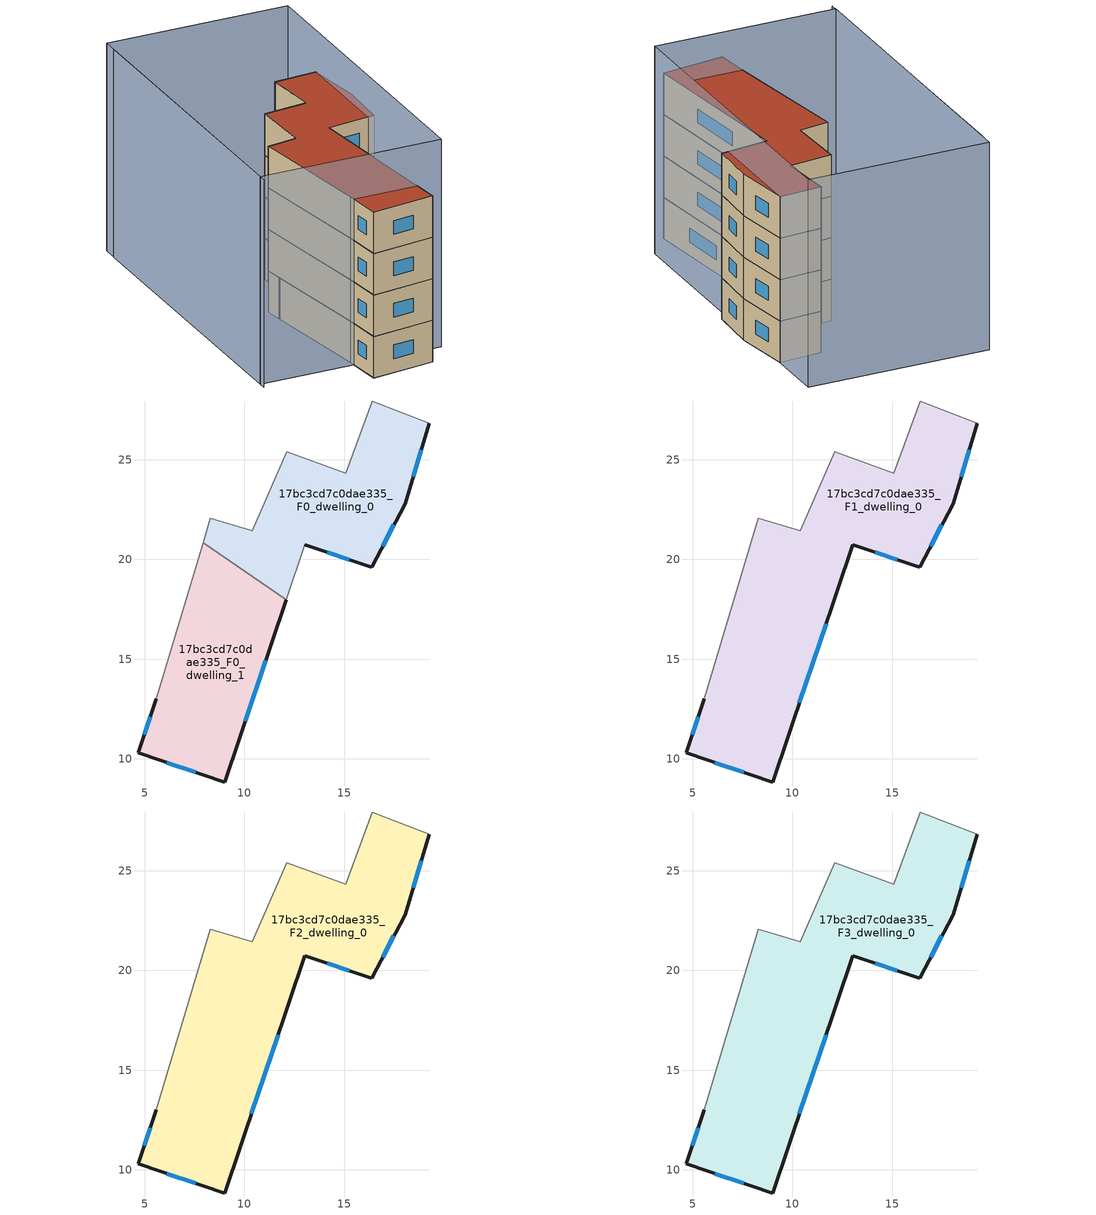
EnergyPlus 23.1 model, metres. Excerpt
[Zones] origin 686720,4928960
17bc3cd7c0dae335_F0_dwelling_0
 floor ground (EU_floor_Construction): 16.37,19.61 18.05,22.79 19.28,26.84 16.39,27.95 15.08,24.32 12.12,25.4 10.4,21.45 8.29,22.07 7.92,20.84 12.1,17.98 13.03,20.74 z0
 wall outside (EU_wall_Construction): 19.28,26.84 18.05,22.79 16.37,19.61 13.03,20.74 z0:3
 wall adiabatic (EU_wall_Construction): 13.03,20.74 12.1,17.98 / 7.92,20.84 8.29,22.07 10.4,21.45 12.12,25.4 15.08,24.32 16.39,27.95 19.28,26.84 z0:3
 wall to 17bc3cd7c0dae335_F0_dwelling_1 (EU_wall_Construction): 12.1,17.98 7.92,20.84 z0:3
 window (EU_Window_Construction): 18.87,25.49 18.46,24.14 / 17.49,21.73 16.93,20.67 / 15.26,19.98 14.15,20.36 z1:2
17bc3cd7c0dae335_F0_dwelling_1
 floor ground (EU_floor_Construction): 9.01,8.84 12.1,17.98 7.92,20.84 5.57,13.01 4.66,10.3 z0
 wall outside (EU_wall_Construction): 12.1,17.98 9.01,8.84 4.66,10.3 5.57,13.01 z0:3
 wall adiabatic (EU_wall_Construction): 5.57,13.01 7.92,20.84 z0:3
 window (EU_Window_Construction): 11.07,14.94 10.04,11.89 / 7.56,9.33 6.11,9.82 / 4.97,11.21 5.27,12.11 z1:2
17bc3cd7c0dae335_F1_dwelling_0
 floor to 17bc3cd7c0dae335_F0_dwelling_0 (EU_floor_Construction): 16.37,19.61 18.05,22.79 19.28,26.84 16.39,27.95 15.08,24.32 12.12,25.4 10.4,21.45 8.29,22.07 7.92,20.84 12.1,17.98 13.03,20.74 z3
 floor to 17bc3cd7c0dae335_F0_dwelling_1 (EU_floor_Construction): 9.01,8.84 12.1,17.98 7.92,20.84 5.57,13.01 4.66,10.3 z3
 wall outside (EU_wall_Construction): 19.28,26.84 18.05,22.79 16.37,19.61 13.03,20.74 9.01,8.84 4.66,10.3 5.57,13.01 z3:6
 wall adiabatic (EU_wall_Construction): 5.57,13.01 8.29,22.07 10.4,21.45 12.12,25.4 15.08,24.32 16.39,27.95 19.28,26.84 z3:6
 window (EU_Window_Construction): 18.87,25.49 18.46,24.14 / 17.49,21.73 16.93,20.67 / 15.26,19.98 14.15,20.36 / 11.69,16.77 10.35,12.81 / 7.56,9.33 6.11,9.82 / 4.97,11.21 5.27,12.11 z4:5
17bc3cd7c0dae335_F2_dwelling_0
 floor to 17bc3cd7c0dae335_F1_dwelling_0 (EU_floor_Construction): 9.01,8.84 13.03,20.74 16.37,19.61 18.05,22.79 19.28,26.84 16.39,27.95 15.08,24.32 12.12,25.4 10.4,21.45 8.29,22.07 5.57,13.01 4.66,10.3 z6
 wall outside (EU_wall_Construction): 19.28,26.84 18.05,22.79 16.37,19.61 13.03,20.74 9.01,8.84 4.66,10.3 5.57,13.01 z6:9
 wall adiabatic (EU_wall_Construction): 5.57,13.01 8.29,22.07 10.4,21.45 12.12,25.4 15.08,24.32 16.39,27.95 19.28,26.84 z6:9
 window (EU_Window_Construction): 18.87,25.49 18.46,24.14 / 17.49,21.73 16.93,20.67 / 15.26,19.98 14.15,20.36 / 11.69,16.77 10.35,12.81 / 7.56,9.33 6.11,9.82 / 4.97,11.21 5.27,12.11 z7:8
17bc3cd7c0dae335_F3_dwelling_0
 floor to 17bc3cd7c0dae335_F2_dwelling_0 (EU_floor_Construction): 9.01,8.84 13.03,20.74 16.37,19.61 18.05,22.79 19.28,26.84 16.39,27.95 15.08,24.32 12.12,25.4 10.4,21.45 8.29,22.07 5.57,13.01 4.66,10.3 z9
 wall outside (EU_wall_Construction): 19.28,26.84 18.05,22.79 16.37,19.61 13.03,20.74 9.01,8.84 4.66,10.3 5.57,13.01 z9:12
 wall adiabatic (EU_wall_Construction): 5.57,13.01 8.29,22.07 10.4,21.45 12.12,25.4 15.08,24.32 16.39,27.95 19.28,26.84 z9:12
 window (EU_Window_Construction): 18.87,25.49 18.46,24.14 / 17.49,21.73 16.93,20.67 / 15.26,19.98 14.15,20.36 / 11.69,16.77 10.35,12.81 / 7.56,9.33 6.11,9.82 / 4.97,11.21 5.27,12.11 z10:11
 roof outside (EU_roof_Construction): 19.28,26.84 18.05,22.79 16.37,19.61 13.03,20.74 9.01,8.84 4.66,10.3 5.57,13.01 8.29,22.07 10.4,21.45 12.12,25.4 15.08,24.32 16.39,27.95 z12
shading: 8.69,35.3 -0.93,15.09 / -0.71,15.56 9.15,36.26 / 9.15,36.26 21.06,30.58 / 21.06,30.58 11.2,9.88 / 11.2,9.88 -0.71,15.56 z0:15
[Building]
EU S2 Campaign: North Axis=0; Terrain=City; Solar Distribution=FullExterior
[Site:Location]
Bologna: Latitude=44.5; Longitude=11.25; Time Zone=1; Elevation=37
[SizingPeriod:WeatherFileDays]
AnnualSizingPeriod: Begin Month=1; Begin Day of Month=1; End Month=12; End Day of Month=31; Day of Week for Start Day=Monday; Use Weather File Daylight Saving Period=No; Use Weather File Rain and Snow Indicators=No
[MATERIAL]
EU_InternalMass_Material: Roughness=MediumRough; Thickness=0.1; Conductivity=1; Density=1800; Specific Heat=900; Thermal Absorptance=0.9; Solar Absorptance=0.7; Visible Absorptance=0.7
[MATERIAL:NOMASS] Roughness=MediumRough; Thermal Absorptance=0.9; Solar Absorptance=0.7; Visible Absorptance=0.7
Name | Thermal Resistance
EU_wall_NoMass | 0.937881
EU_roof_NoMass | 0.548572
EU_floor_NoMass | 0.71348
[WINDOWMATERIAL:SIMPLEGLAZINGSYSTEM]
EU_Window_SimpleGlazing: UFactor=4.25633; Solar Heat Gain Coefficient=0.85; Visible Transmittance=0.85
[CONSTRUCTION]
EU_wall_Construction: EU_wall_NoMass
EU_roof_Construction: EU_roof_NoMass
EU_floor_Construction: EU_floor_NoMass
EU_InternalMass_Construction: EU_InternalMass_Material
EU_Window_Construction: EU_Window_SimpleGlazing
[ZONE] Type=1; Multiplier=1; Ceiling Height=autocalculate; Floor Area=autocalculate; Part of Total Floor Area=Yes
Name | Volume
17bc3cd7c0dae335_F0_dwelling_0 | 145.325
17bc3cd7c0dae335_F1_dwelling_0 | 290.647
17bc3cd7c0dae335_F2_dwelling_0; 17bc3cd7c0dae335_F3_dwelling_0 | 290.648
17bc3cd7c0dae335_F0_dwelling_1 | 145.324
[INTERNALMASS] Construction=EU_InternalMass_Construction
Name | Zone or ZoneList | Surface Area
17bc3cd7c0dae335_F0_dwelling_0_EU_InternalMass | 17bc3cd7c0dae335_F0_dwelling_0 | 48.4417
17bc3cd7c0dae335_F0_dwelling_1_EU_InternalMass | 17bc3cd7c0dae335_F0_dwelling_1 | 48.4413
17bc3cd7c0dae335_F1_dwelling_0_EU_InternalMass | 17bc3cd7c0dae335_F1_dwelling_0 | 96.8828
17bc3cd7c0dae335_F2_dwelling_0_EU_InternalMass | 17bc3cd7c0dae335_F2_dwelling_0 | 96.8828
17bc3cd7c0dae335_F3_dwelling_0_EU_InternalMass | 17bc3cd7c0dae335_F3_dwelling_0 | 96.8828
[OTHEREQUIPMENT] Fuel Type=Electricity; Design Level Calculation Method=Watts/Area; Power per Zone Floor Area=1; Fraction Latent=0; Fraction Radiant=0; Fraction Lost=0; Carbon Dioxide Generation Rate=0; EndUse Subcategory=EU_Step8_InternalGains
Name | Zone or ZoneList or Space or SpaceList | Schedule
EU_Step8_InternalGain_17bc3cd7c0dae335_F0_dwelling_0_f000 | 17bc3cd7c0dae335_F0_dwelling_0 | EU_Step8_GainSchedule_17bc3cd7c0dae335_F0_dwelling_0_f000
EU_Step8_InternalGain_17bc3cd7c0dae335_F0_dwelling_1_f000 | 17bc3cd7c0dae335_F0_dwelling_1 | EU_Step8_GainSchedule_17bc3cd7c0dae335_F0_dwelling_1_f000
EU_Step8_InternalGain_17bc3cd7c0dae335_F1_dwelling_0_f000 | 17bc3cd7c0dae335_F1_dwelling_0 | EU_Step8_GainSchedule_17bc3cd7c0dae335_F1_dwelling_0_f000
EU_Step8_InternalGain_17bc3cd7c0dae335_F2_dwelling_0_f000 | 17bc3cd7c0dae335_F2_dwelling_0 | EU_Step8_GainSchedule_17bc3cd7c0dae335_F2_dwelling_0_f000
EU_Step8_InternalGain_17bc3cd7c0dae335_F3_dwelling_0_f000 | 17bc3cd7c0dae335_F3_dwelling_0 | EU_Step8_GainSchedule_17bc3cd7c0dae335_F3_dwelling_0_f000
[ZONEVENTILATION:DESIGNFLOWRATE] Schedule=EU_AlwaysOn; Design Flow Rate Calculation Method=AirChanges/Hour; Air Changes per Hour=0.687892; Ventilation Type=Natural; Fan Pressure Rise=0; Fan Total Efficiency=1; Constant Term Coefficient=1; Temperature Term Coefficient=0; Velocity Term Coefficient=0; Velocity Squared Term Coefficient=0; Minimum Indoor Temperature=-100; Maximum Indoor Temperature=100; Delta Temperature=-100; Minimum Outdoor Temperature=-100; Maximum Outdoor Temperature=100; Maximum Wind Speed=40
Name | Zone or ZoneList or Space or SpaceList
EU_ConstantAir_17bc3cd7c0dae335_F0_dwelling_0 | 17bc3cd7c0dae335_F0_dwelling_0
EU_ConstantAir_17bc3cd7c0dae335_F0_dwelling_1 | 17bc3cd7c0dae335_F0_dwelling_1
EU_ConstantAir_17bc3cd7c0dae335_F1_dwelling_0 | 17bc3cd7c0dae335_F1_dwelling_0
EU_ConstantAir_17bc3cd7c0dae335_F2_dwelling_0 | 17bc3cd7c0dae335_F2_dwelling_0
EU_ConstantAir_17bc3cd7c0dae335_F3_dwelling_0 | 17bc3cd7c0dae335_F3_dwelling_0
[HVACTEMPLATE:THERMOSTAT] Constant Heating Setpoint=20; Constant Cooling Setpoint=50
EU_HeatOnly_17bc3cd7c0dae335_F0_dwelling_0; EU_HeatOnly_17bc3cd7c0dae335_F0_dwelling_1; EU_HeatOnly_17bc3cd7c0dae335_F1_dwelling_0; EU_HeatOnly_17bc3cd7c0dae335_F2_dwelling_0; EU_HeatOnly_17bc3cd7c0dae335_F3_dwelling_0
[HVACTEMPLATE:ZONE:IDEALLOADSAIRSYSTEM] System Availability Schedule=EU_AlwaysOn; Maximum Heating Supply Air Temperature=50; Minimum Cooling Supply Air Temperature=13; Maximum Heating Supply Air Humidity Ratio=0.0156; Minimum Cooling Supply Air Humidity Ratio=0.0077; Heating Limit=NoLimit; Cooling Limit=NoLimit; Heating Availability Schedule=EU_AlwaysOn; Cooling Availability Schedule=EU_CoolingOff; Dehumidification Control Type=ConstantSensibleHeatRatio; Cooling Sensible Heat Ratio=0.7; Dehumidification Setpoint=60; Humidification Control Type=None; Humidification Setpoint=30; Outdoor Air Method=None; Outdoor Air Flow Rate per Person=0.00944; Outdoor Air Flow Rate per Zone Floor Area=0; Outdoor Air Flow Rate per Zone=0; Demand Controlled Ventilation Type=None; Outdoor Air Economizer Type=NoEconomizer; Heat Recovery Type=None; Sensible Heat Recovery Effectiveness=0.7; Latent Heat Recovery Effectiveness=0.65
Name | Template Thermostat
17bc3cd7c0dae335_F0_dwelling_0 | EU_HeatOnly_17bc3cd7c0dae335_F0_dwelling_0
17bc3cd7c0dae335_F0_dwelling_1 | EU_HeatOnly_17bc3cd7c0dae335_F0_dwelling_1
17bc3cd7c0dae335_F1_dwelling_0 | EU_HeatOnly_17bc3cd7c0dae335_F1_dwelling_0
17bc3cd7c0dae335_F2_dwelling_0 | EU_HeatOnly_17bc3cd7c0dae335_F2_dwelling_0
17bc3cd7c0dae335_F3_dwelling_0 | EU_HeatOnly_17bc3cd7c0dae335_F3_dwelling_0
[SIZING:ZONE] Zone Cooling Design Supply Air Temperature Input Method=SupplyAirTemperature; Zone Cooling Design Supply Air Temperature=13; Zone Heating Design Supply Air Temperature Input Method=SupplyAirTemperature; Zone Heating Design Supply Air Temperature=50; Zone Cooling Design Supply Air Humidity Ratio=0.008; Zone Heating Design Supply Air Humidity Ratio=0.008; Cooling Design Air Flow Method=DesignDay; Cooling Design Air Flow Rate=0; Cooling Minimum Air Flow per Zone Floor Area=0.000762; Cooling Minimum Air Flow=0; Cooling Minimum Air Flow Fraction=0.2; Heating Design Air Flow Method=DesignDay; Heating Design Air Flow Rate=0; Heating Maximum Air Flow per Zone Floor Area=0.002032; Heating Maximum Air Flow=0.141576; Heating Maximum Air Flow Fraction=0.3; Account for Dedicated Outdoor Air System=No; Dedicated Outdoor Air System Control Strategy=NeutralSupplyAir; Dedicated Outdoor Air Low Setpoint Temperature for Design=autosize; Dedicated Outdoor Air High Setpoint Temperature for Design=autosize; Zone Load Sizing Method=Sensible Load Only No Latent Load; Zone Latent Cooling Design Supply Air Humidity Ratio Input Method=HumidityRatioDifference; Zone Cooling Design Supply Air Humidity Ratio Difference=0.005; Zone Latent Heating Design Supply Air Humidity Ratio Input Method=HumidityRatioDifference; Zone Humidification Design Supply Air Humidity Ratio Difference=0.005
17bc3cd7c0dae335_F0_dwelling_0; 17bc3cd7c0dae335_F0_dwelling_1; 17bc3cd7c0dae335_F1_dwelling_0; 17bc3cd7c0dae335_F2_dwelling_0; 17bc3cd7c0dae335_F3_dwelling_0
[SCHEDULE:CONSTANT]
Name | Hourly Value
EU_AlwaysOn | 1
EU_CoolingOff | 0
[SCHEDULE:FILE] Column Number=1; Rows to Skip at Top=0; Number of Hours of Data=8760; Column Separator=Comma; Interpolate to Timestep=No; Minutes per Item=60; Adjust Schedule for Daylight Savings=Yes
Name | File
EU_Step8_GainSchedule_17bc3cd7c0dae335_F0_dwelling_0_f000 | ../../schedules/17bc3cd7c0dae335/17bc3cd7c0dae335_F0_dwelling_0_f000_gain.csv
EU_Step8_GainSchedule_17bc3cd7c0dae335_F0_dwelling_1_f000 | ../../schedules/17bc3cd7c0dae335/17bc3cd7c0dae335_F0_dwelling_1_f000_gain.csv
EU_Step8_GainSchedule_17bc3cd7c0dae335_F1_dwelling_0_f000 | ../../schedules/17bc3cd7c0dae335/17bc3cd7c0dae335_F1_dwelling_0_f000_gain.csv
EU_Step8_GainSchedule_17bc3cd7c0dae335_F2_dwelling_0_f000 | ../../schedules/17bc3cd7c0dae335/17bc3cd7c0dae335_F2_dwelling_0_f000_gain.csv
EU_Step8_GainSchedule_17bc3cd7c0dae335_F3_dwelling_0_f000 | ../../schedules/17bc3cd7c0dae335/17bc3cd7c0dae335_F3_dwelling_0_f000_gain.csv
